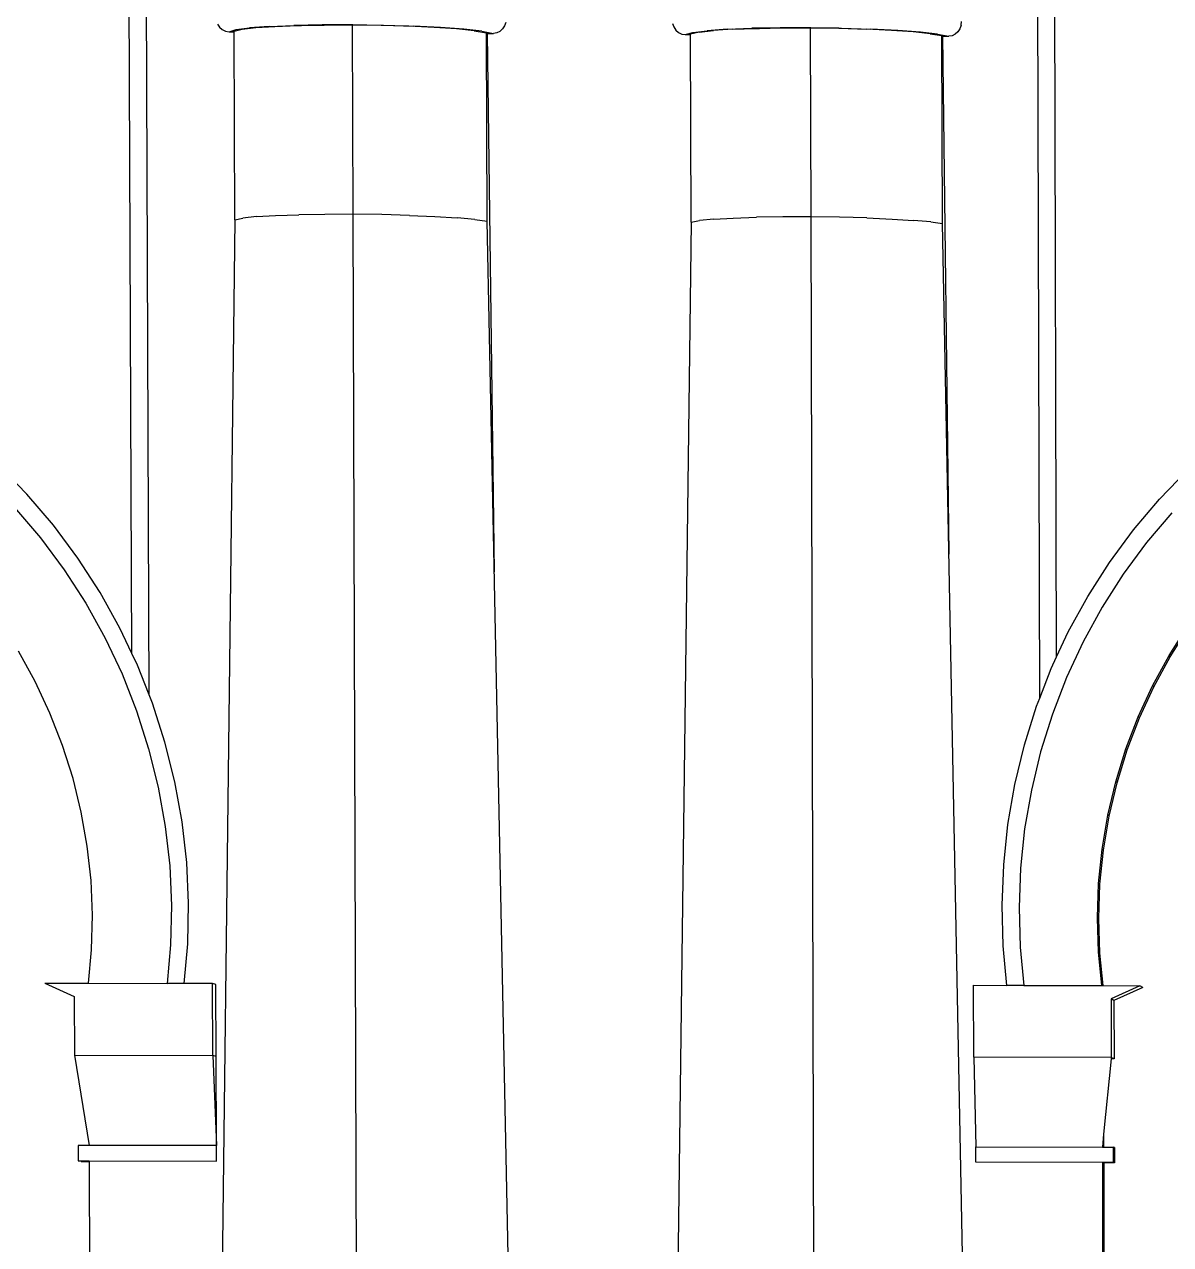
# Model space of a CAD drawing. Extents: x -106 to 80, y -44 to 65.
# Drawn here: x -32.37 to -18.76, y 10.83 to 25.32 of the extents above; entities that cross this region are included whole.
import ezdxf

# ---------------------------------------------------------------- set-up
doc = ezdxf.new("R2010")
doc.units = 0
doc.layers.get('0').update_dxf_attribs({"linetype": 'CONTINUOUS'})

msp = doc.modelspace()

# ---------------------------------------------------------------- linework, layer by layer
for p, q in [((-30.889, 17.36), (-30.938, 29.394)), ((-20.313, 17.322), (-20.346, 29.311)), ((-31.094, 17.853), (-31.141, 29.056)), ((-20.113, 17.812), (-20.143, 28.971)), ((-30.08, 25.329), (-30.055, 25.292)), ((-30.055, 25.292), (-30.021, 25.264)), ((-30.021, 25.264), (-29.982, 25.245)), ((-29.982, 25.245), (-29.941, 25.238)), ((-29.941, 25.238), (-29.858, 25.262)), ((-29.941, 25.238), (-29.882, 25.238)), ((-29.882, 25.245), (-29.786, 25.267)), ((-29.882, 25.238), (-29.882, 25.245)), ((-29.873, 23.005), (-29.882, 25.238)), ((-29.858, 25.262), (-29.696, 25.283)), ((-29.786, 25.267), (-29.622, 25.286)), ((-29.463, 25.301), (-29.696, 25.283)), ((-29.622, 25.286), (-29.397, 25.301)), ((-29.463, 25.301), (-29.171, 25.313)), ((-29.397, 25.301), (-29.124, 25.311)), ((-28.836, 25.32), (-29.171, 25.313)), ((-29.124, 25.311), (-29.122, 25.312)), ((-29.122, 25.312), (-29.082, 25.312)), ((-29.082, 25.312), (-29.08, 25.312)), ((-29.08, 25.312), (-28.828, 25.317)), ((-28.817, 25.317), (-29.08, 25.312)), ((-28.475, 25.32), (-28.836, 25.32)), ((-28.828, 25.317), (-28.817, 25.317)), ((-28.817, 25.317), (-28.81, 25.317)), ((-28.81, 25.317), (-28.476, 25.318)), ((-28.467, 23.069), (-28.476, 25.318)), ((-28.476, 25.318), (-28.474, 25.318)), ((-28.475, 25.32), (-28.107, 25.315)), ((-28.474, 25.318), (-28.472, 25.318)), ((-28.136, 25.313), (-28.472, 25.318)), ((-28.136, 25.313), (-28.133, 25.313)), ((-27.806, 25.303), (-28.133, 25.313)), ((-28.107, 25.315), (-27.752, 25.304)), ((-27.503, 25.289), (-27.806, 25.303)), ((-27.428, 25.288), (-27.752, 25.304)), ((-27.24, 25.27), (-27.503, 25.289)), ((-27.153, 25.267), (-27.428, 25.288)), ((-27.031, 25.249), (-27.24, 25.27)), ((-26.94, 25.244), (-27.153, 25.267)), ((-27.031, 25.249), (-26.884, 25.226)), ((-26.94, 25.244), (-26.801, 25.218)), ((-26.884, 25.218), (-26.884, 25.226)), ((-26.876, 22.988), (-26.884, 25.218)), ((-26.884, 25.218), (-26.801, 25.218)), ((-26.876, 25.218), (-26.791, 18.824)), ((-26.762, 25.225), (-26.801, 25.218)), ((-26.725, 25.242), (-26.762, 25.225)), ((-26.694, 25.271), (-26.725, 25.242)), ((-26.67, 25.307), (-26.694, 25.271)), ((-26.655, 25.349), (-26.67, 25.307)), ((-24.675, 25.336), (-24.659, 25.294)), ((-24.659, 25.294), (-24.634, 25.257)), ((-24.634, 25.257), (-24.601, 25.229)), ((-24.601, 25.229), (-24.563, 25.21)), ((-24.522, 25.203), (-24.432, 25.227)), ((-24.359, 25.232), (-24.461, 25.21)), ((-24.432, 25.227), (-24.264, 25.249)), ((-24.359, 25.232), (-24.189, 25.251)), ((-24.026, 25.266), (-24.264, 25.249)), ((-23.96, 25.266), (-24.189, 25.251)), ((-24.026, 25.266), (-23.731, 25.278)), ((-23.96, 25.266), (-23.684, 25.277)), ((-23.394, 25.285), (-23.731, 25.278)), ((-23.684, 25.277), (-23.682, 25.277)), ((-23.682, 25.277), (-23.642, 25.277)), ((-23.642, 25.277), (-23.64, 25.277)), ((-23.64, 25.277), (-23.387, 25.282)), ((-23.376, 25.282), (-23.64, 25.277)), ((-23.034, 25.285), (-23.394, 25.285)), ((-23.387, 25.282), (-23.376, 25.282)), ((-23.376, 25.282), (-23.369, 25.282)), ((-23.369, 25.282), (-23.036, 25.283)), ((-23.029, 23.038), (-23.036, 25.283)), ((-23.036, 25.283), (-23.033, 25.283)), ((-23.034, 25.285), (-22.668, 25.28)), ((-23.033, 25.283), (-23.031, 25.283)), ((-22.698, 25.278), (-23.031, 25.283)), ((-22.698, 25.278), (-22.695, 25.278)), ((-22.695, 25.278), (-22.371, 25.268)), ((-22.668, 25.28), (-22.317, 25.269)), ((-22.073, 25.254), (-22.371, 25.268)), ((-21.999, 25.253), (-22.317, 25.269)), ((-21.816, 25.236), (-22.073, 25.254)), ((-21.73, 25.232), (-21.999, 25.253)), ((-21.614, 25.214), (-21.816, 25.236)), ((-21.525, 25.209), (-21.73, 25.232)), ((-21.286, 25.236), (-21.318, 25.208)), ((-21.262, 25.272), (-21.286, 25.236)), ((-21.247, 25.314), (-21.262, 25.272)), ((-21.247, 25.314), (-21.242, 25.359)), ((-24.563, 25.21), (-24.522, 25.203)), ((-24.522, 25.203), (-24.461, 25.203)), ((-24.461, 25.203), (-24.461, 25.21)), ((-24.454, 22.975), (-24.461, 25.203)), ((-21.614, 25.214), (-21.475, 25.191)), ((-21.525, 25.209), (-21.394, 25.183)), ((-21.475, 25.184), (-21.475, 25.191)), ((-21.468, 22.958), (-21.475, 25.184)), ((-21.475, 25.184), (-21.394, 25.183)), ((-21.469, 25.184), (-21.391, 19.034)), ((-21.354, 25.19), (-21.394, 25.183)), ((-21.318, 25.208), (-21.354, 25.19)), ((-29.614, 23.041), (-29.389, 23.054)), ((-29.389, 23.054), (-29.114, 23.063)), ((-28.802, 23.068), (-29.114, 23.063)), ((-28.467, 23.069), (-28.802, 23.068)), ((-28.415, 6.94), (-28.467, 23.069)), ((-28.127, 23.065), (-28.467, 23.069)), ((-27.798, 23.056), (-28.127, 23.065)), ((-27.798, 23.056), (-27.495, 23.043)), ((-29.873, 23.005), (-30.065, 6.942)), ((-29.873, 23.005), (-29.778, 23.024)), ((-29.614, 23.041), (-29.778, 23.024)), ((-27.495, 23.043), (-27.232, 23.027)), ((-27.022, 23.009), (-27.232, 23.027)), ((-27.022, 23.009), (-26.876, 22.988)), ((-26.548, 6.943), (-26.876, 22.988)), ((-24.454, 22.975), (-24.658, 6.943)), ((-24.454, 22.975), (-24.352, 22.994)), ((-24.182, 23.01), (-24.352, 22.994)), ((-24.182, 23.01), (-23.953, 23.023)), ((-23.953, 23.023), (-23.675, 23.033)), ((-23.362, 23.038), (-23.675, 23.033)), ((-23.029, 23.038), (-23.362, 23.038)), ((-22.985, 6.941), (-23.029, 23.038)), ((-22.691, 23.034), (-23.029, 23.038)), ((-22.365, 23.026), (-22.691, 23.034)), ((-22.365, 23.026), (-22.066, 23.013)), ((-22.066, 23.013), (-21.81, 22.997)), ((-21.607, 22.978), (-21.81, 22.997)), ((-21.607, 22.978), (-21.468, 22.958)), ((-21.155, 6.944), (-21.468, 22.958)), ((-32.342, 19.745), (-32.681, 20.094)), ((-18.889, 19.686), (-18.556, 20.029)), ((-32.027, 19.375), (-32.342, 19.745)), ((-32.488, 19.585), (-32.181, 19.225)), ((-19.199, 19.32), (-18.889, 19.686)), ((-18.744, 19.525), (-19.044, 19.169)), ((-31.736, 18.985), (-32.027, 19.375)), ((-19.484, 18.934), (-19.199, 19.32)), ((-32.181, 19.225), (-31.9, 18.845)), ((-19.044, 19.169), (-19.321, 18.794)), ((-31.9, 18.845), (-31.643, 18.449)), ((-31.473, 18.577), (-31.736, 18.985)), ((-19.743, 18.53), (-19.484, 18.934)), ((-19.321, 18.794), (-19.572, 18.401)), ((-31.236, 18.152), (-31.473, 18.577)), ((-31.643, 18.449), (-31.414, 18.036)), ((-19.974, 18.109), (-19.743, 18.53)), ((-19.572, 18.401), (-19.797, 17.992)), ((-31.094, 17.853), (-31.236, 18.152)), ((-18.777, 17.828), (-18.558, 18.172)), ((-18.762, 17.814), (-18.544, 18.157)), ((-31.414, 18.036), (-31.212, 17.609)), ((-20.113, 17.812), (-19.974, 18.109)), ((-19.797, 17.992), (-19.994, 17.568)), ((-32.243, 17.518), (-32.443, 17.879)), ((-31.029, 17.714), (-31.094, 17.853)), ((-18.972, 17.47), (-18.777, 17.828)), ((-18.762, 17.814), (-18.777, 17.828)), ((-30.889, 17.36), (-31.029, 17.714)), ((-20.177, 17.673), (-20.113, 17.812)), ((-18.957, 17.457), (-18.762, 17.814)), ((-31.212, 17.609), (-31.039, 17.17)), ((-20.313, 17.322), (-20.177, 17.673)), ((-19.994, 17.568), (-20.163, 17.132)), ((-32.068, 17.145), (-32.243, 17.518)), ((-19.143, 17.1), (-18.972, 17.47)), ((-19.128, 17.087), (-18.957, 17.457)), ((-18.957, 17.457), (-18.972, 17.47)), ((-30.85, 17.262), (-30.889, 17.36)), ((-30.702, 16.8), (-30.85, 17.262)), ((-20.351, 17.225), (-20.313, 17.322)), ((-31.918, 16.761), (-32.068, 17.145)), ((-31.039, 17.17), (-30.896, 16.721)), ((-20.495, 16.766), (-20.351, 17.225)), ((-20.163, 17.132), (-20.303, 16.685)), ((-19.289, 16.719), (-19.143, 17.1)), ((-19.274, 16.707), (-19.128, 17.087)), ((-19.128, 17.087), (-19.143, 17.1)), ((-31.794, 16.369), (-31.918, 16.761)), ((-30.896, 16.721), (-30.782, 16.263)), ((-30.585, 16.33), (-30.702, 16.8)), ((-20.609, 16.298), (-20.495, 16.766)), ((-20.303, 16.685), (-20.412, 16.23)), ((-19.41, 16.329), (-19.289, 16.719)), ((-19.394, 16.317), (-19.274, 16.707)), ((-19.274, 16.707), (-19.289, 16.719)), ((-31.696, 15.969), (-31.794, 16.369)), ((-30.782, 16.263), (-30.699, 15.799)), ((-30.499, 15.853), (-30.585, 16.33)), ((-20.691, 15.823), (-20.609, 16.298)), ((-19.504, 15.931), (-19.41, 16.329)), ((-19.489, 15.92), (-19.394, 16.317)), ((-19.394, 16.317), (-19.41, 16.329)), ((-20.412, 16.23), (-20.492, 15.769)), ((-31.624, 15.564), (-31.696, 15.969)), ((-30.699, 15.799), (-30.646, 15.331)), ((-30.444, 15.371), (-30.499, 15.853)), ((-20.741, 15.343), (-20.691, 15.823)), ((-19.572, 15.528), (-19.504, 15.931)), ((-19.556, 15.517), (-19.489, 15.92)), ((-19.489, 15.92), (-19.504, 15.931)), ((-20.492, 15.769), (-20.54, 15.303)), ((-31.58, 15.155), (-31.624, 15.564)), ((-19.613, 15.122), (-19.572, 15.528)), ((-19.598, 15.111), (-19.556, 15.517)), ((-19.556, 15.517), (-19.572, 15.528)), ((-30.422, 14.887), (-30.444, 15.371)), ((-30.646, 15.331), (-30.625, 14.861)), ((-20.76, 14.862), (-20.741, 15.343)), ((-20.54, 15.303), (-20.558, 14.834)), ((-31.563, 14.744), (-31.58, 15.155)), ((-19.627, 14.713), (-19.613, 15.122)), ((-19.598, 15.111), (-19.613, 15.122)), ((-19.612, 14.703), (-19.598, 15.111)), ((-30.625, 14.861), (-30.635, 14.391)), ((-30.432, 14.404), (-30.422, 14.887)), ((-20.747, 14.379), (-20.76, 14.862)), ((-20.558, 14.834), (-20.545, 14.365)), ((-31.573, 14.333), (-31.563, 14.744)), ((-19.614, 14.304), (-19.627, 14.713)), ((-19.612, 14.703), (-19.627, 14.713)), ((-19.599, 14.294), (-19.612, 14.703)), ((-30.635, 14.391), (-30.675, 13.934)), ((-30.472, 13.933), (-30.432, 14.404)), ((-20.704, 13.91), (-20.747, 14.379)), ((-20.545, 14.365), (-20.502, 13.91)), ((-31.61, 13.936), (-31.573, 14.333)), ((-19.575, 13.908), (-19.614, 14.304)), ((-19.599, 14.294), (-19.614, 14.304)), ((-19.561, 13.908), (-19.599, 14.294)), ((-32.128, 13.937), (-31.78, 13.777)), ((-32.128, 13.937), (-31.61, 13.936)), ((-31.61, 13.936), (-30.675, 13.934)), ((-30.472, 13.933), (-30.675, 13.934)), ((-30.137, 13.933), (-30.472, 13.933)), ((-30.098, 13.921), (-30.137, 13.933)), ((-30.133, 13.077), (-30.137, 13.933)), ((-30.095, 13.067), (-30.098, 13.921)), ((-31.78, 13.777), (-31.777, 13.08)), ((-21.096, 13.059), (-21.098, 13.911)), ((-21.098, 13.911), (-20.704, 13.91)), ((-20.502, 13.91), (-20.704, 13.91)), ((-20.502, 13.91), (-19.575, 13.908)), ((-19.575, 13.908), (-19.561, 13.908)), ((-19.561, 13.908), (-19.123, 13.907)), ((-19.123, 13.907), (-19.466, 13.749)), ((-19.089, 13.887), (-19.431, 13.729)), ((-19.089, 13.887), (-19.123, 13.907)), ((-19.431, 13.729), (-19.466, 13.749)), ((-19.466, 13.749), (-19.464, 13.055)), ((-19.431, 13.729), (-19.429, 13.038)), ((-31.777, 13.08), (-31.603, 12.009)), ((-31.777, 13.08), (-30.133, 13.077)), ((-30.133, 13.077), (-30.09, 12.007)), ((-30.095, 13.067), (-30.133, 13.077)), ((-30.09, 12.007), (-30.095, 13.067)), ((-21.096, 13.059), (-21.07, 11.992)), ((-19.464, 13.055), (-21.096, 13.059)), ((-19.464, 13.055), (-19.466, 13.038)), ((-19.429, 13.038), (-19.464, 13.055)), ((-19.466, 13.038), (-19.554, 12.142)), ((-19.429, 13.038), (-19.466, 13.038)), ((-19.554, 12.142), (-19.569, 11.989)), ((-19.554, 12.142), (-19.554, 11.989)), ((-31.731, 12.01), (-31.731, 11.826)), ((-31.603, 12.009), (-31.731, 12.01)), ((-30.09, 12.007), (-31.603, 12.009)), ((-30.09, 11.824), (-30.09, 12.007)), ((-21.07, 11.992), (-19.569, 11.989)), ((-21.07, 11.809), (-21.07, 11.992)), ((-19.569, 11.989), (-19.554, 11.989)), ((-19.554, 11.989), (-19.442, 11.989)), ((-19.442, 11.989), (-19.441, 11.807)), ((-19.426, 11.983), (-19.442, 11.989)), ((-19.426, 11.983), (-19.426, 11.801)), ((-31.699, 11.82), (-31.731, 11.826)), ((-31.731, 11.826), (-31.699, 11.826)), ((-31.699, 11.826), (-31.699, 11.82)), ((-31.699, 11.826), (-31.602, 11.826)), ((-31.699, 11.82), (-31.602, 11.82)), ((-31.602, 11.826), (-30.09, 11.824)), ((-31.602, 11.826), (-31.602, 11.82)), ((-31.602, 11.82), (-31.545, -1.599)), ((-19.569, 11.807), (-21.07, 11.809)), ((-19.553, 11.801), (-19.569, 11.807)), ((-19.569, 11.807), (-19.534, -1.572)), ((-19.441, 11.807), (-19.569, 11.807)), ((-19.553, 11.801), (-19.519, -1.56)), ((-19.426, 11.801), (-19.553, 11.801)), ((-19.426, 11.801), (-19.441, 11.807))]:
    msp.add_line(p, q)

doc.saveas('drawing.dxf')
